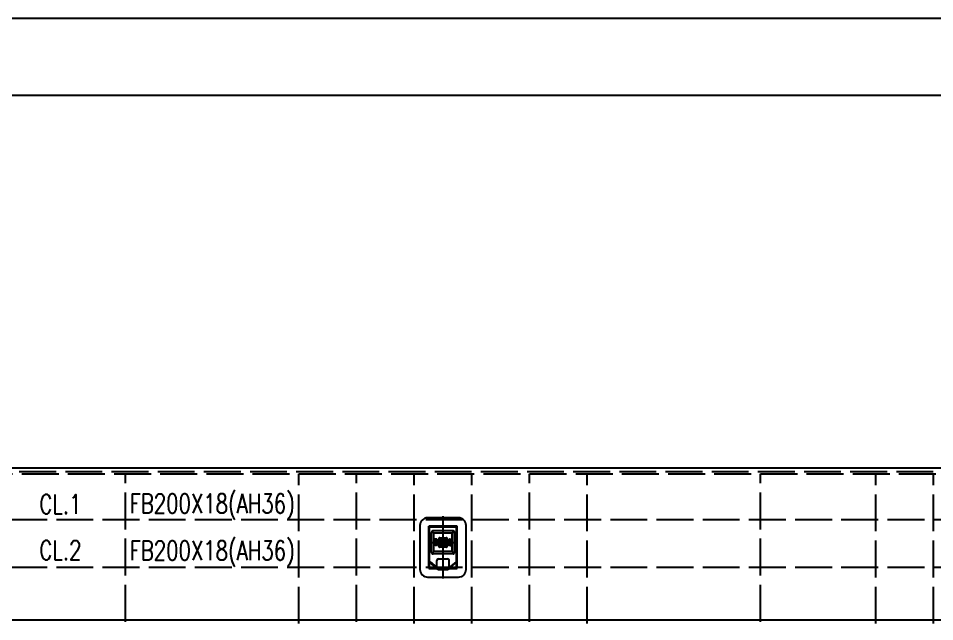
# Model space of a CAD drawing. Extents: x 415680 to 564480, y 322172 to 354547.
# Drawn here: x 478696 to 490604, y 344130 to 351972 of the extents above; entities that cross this region are included whole.
import ezdxf

# ---------------------------------------------------------------- set-up
doc = ezdxf.new("R2010")
doc.units = 0
doc.header["$LTSCALE"] = 40
doc.header["$MEASUREMENT"] = 0
for name, pattern in [('ACAD_ISO02W100', [15, 12, -3]), ('DASHDOT', [1, 0.5, -0.25, 0, -0.25]), ('HIDDEN', [0.375, 0.25, -0.125])]:
    doc.linetypes.add(name, pattern=pattern)
doc.layers.get('0').update_dxf_attribs({"linetype": 'CONTINUOUS'})
for name, color, linetype in [('BT_ENG', 7, 'CONTINUOUS'), ('C-CON', 4, 'CONTINUOUS'), ('C-DAS', 4, 'ACAD_ISO02W100'), ('Y-DAS', 2, 'ACAD_ISO02W100')]:
    doc.layers.add(name, color=color, linetype=linetype)
doc.styles.add('ROMANS', font='romans.shx', dxfattribs={"width": 0.75, "height": 250, "bigfont": 'hzdx.shx'})

# ---------------------------------------------------------------- blocks, each defined once
blk = doc.blocks.new('A$C4D491239')
h = blk.add_hatch()
h.set_pattern_fill('LINE', color=2, scale=2.133333333333331, angle=44.99999999999999, style=0)
h.set_pattern_definition([(44.99999999999999, (-26256.96184777247, 151475.7334902617), (-0.1885618083164126, 0.1885618083164127), [])])
edge = h.paths.add_edge_path()
edge.add_line((0.6666669253318105, 0.5666666720062496), (0.6666669253027067, -0.5666666720062496))
edge.add_arc((0.566666925388078, -0.5666666719519224), 0.0999999999146287, 269.99999996442614, 359.9999999688728, ccw=False)
edge.add_line((0.56666692532599, -0.6666666718665512), (-0.5666664085001684, -0.6666666718665512))
edge.add_arc((-0.5666664085603164, -0.5666666719499821), 0.0999999999165691, 180.0000000322389, 270.00000003446223, ccw=False)
edge.add_line((-0.6666664084768854, -0.5666666720062496), (-0.6666664084768854, 0.5666666720062496))
edge.add_arc((-0.5666664084312895, 0.5666666720537858), 0.1000000000455959, 90.0000000227895, 180.0000000272363, ccw=False)
edge.add_line((-0.5666664084710648, 0.6666666720993817), (0.56666692532599, 0.6666666720993817))
edge.add_arc((0.5666669252842743, 0.5666666720518455), 0.1000000000475362, -2.6124610030819895e-08, 89.99999997609882, ccw=False)
at = {"color": 3, "linetype": 'DASHDOT'}
for p, q in [((2.005544957e-07, -6.26665322878398), (0, 4.533293741056695)), ((-2.06666669299011, 0), (2.066666641767369, 0)), ((-1.266666408744639, 0.7058046630118044), (-1.266666408744639, -0.5931039450224489)), ((1.266666925570461, 0.7058046630118044), (1.266667054587741, -0.5931039450224489))]:
    blk.add_line(p, q, dxfattribs=at)
at = {"color": 5, "linetype": 'HIDDEN'}
for p, q in [((-2.466666173655539, -4.533319814130662), (-2.466666907042962, 2.800000486662611)), ((2.466666423861169, 2.800000486662611), (-2.466666907042962, 2.800000486662611)), ((-2.333332832582526, -4.533319814130662), (-2.333333556191063, 2.800000486662611)), ((2.333333125279749, 2.666667152196168), (-2.333333543036133, 2.666667152196168)), ((-1.999999742314684, -1.733333346899598), (-1.999999742314684, 1.733333347132428)), ((-1.599999742174985, 1.600000012665986), (-1.921894883940693, 1.921895156847313)), ((1.733333592332201, 2.000000015832483), (-1.733333075564586, 2.000000015832483)), ((1.6000002589426, 1.600000012665986), (-1.599999742174985, 1.600000012665986)), ((-1.599999742174985, -1.600000012433156), (-1.599999742174985, 1.600000012665986)), ((1.600000258971704, 1.600000012665986), (1.921895400737412, 1.921895156847313)), ((1.6000002589426, -1.600000012433156), (1.6000002589426, 1.600000012665986)), ((2.000000259082297, -1.733333346899598), (2.000000259082297, 1.733333347132428)), ((2.33333299626247, -4.533319814130662), (2.333333719871005, 2.800000486662611)), ((2.466666337306377, -4.533319814130662), (2.466667070722904, 2.800000486662611)), ((-1.599999742174985, 0.2333333352580666), (-1.599999742174985, 0.3933333365712315)), ((-0.9333333333197515, 0.3933333365712315), (-1.599999742174985, 0.3933333365712315)), ((-0.9333333333197515, 0.2333333352580666), (-1.599999742174985, 0.2333333352580666)), ((1.433333592314738, 0.1666666681412607), (-1.599999742174985, 0.1666666681412607)), ((-1.599999742174985, -0.1666666679084301), (-1.599999742174985, 0.1666666681412607)), ((-1.42666640880634, 0.5933333381544799), (-1.466666408814488, 0.5533333376515657)), ((-1.466666408814488, 0.5533333376515657), (-1.466666408814488, 0.3933333365712315)), ((-1.06666640867479, 0.5533333376515657), (-1.466666408814488, 0.5533333376515657)), ((-1.433333075459813, 0.3933333365712315), (-1.433333075459813, 0.2333333352580666)), ((-1.433333075459813, 0.1666666681412607), (-1.433333075459813, -0.1666666679084301)), ((-1.10666640868294, 0.5933333381544799), (-1.42666640880634, 0.5933333381544799)), ((-1.399999742105137, 0.3933333365712315), (-1.399999742105137, -0.4999999965075405)), ((-1.133333075355039, 0.3933333365712315), (-1.133333075355039, -0.4999999965075405)), ((-1.10666640868294, 0.5933333381544799), (-1.06666640867479, 0.5533333376515657)), ((-1.099999742000363, 0.3933333365712315), (-1.099999742000363, 0.2333333352580666)), ((-1.099999742000363, 0.1666666681412607), (-1.099999742029467, -0.1666666679084301)), ((-1.06666640867479, 0.5533333376515657), (-1.06666640867479, 0.3933333365712315)), ((-0.9333333333197515, 0.3933333365712315), (-0.9333333333197515, 0.2333333352580666)), ((0.9333338501746766, 0.3933333365712315), (1.60000025902991, 0.3933333365712315)), ((0.9333338501746766, 0.3933333365712315), (0.9333338501746766, 0.2333333352580666)), ((0.9333338501746766, 0.2333333352580666), (1.60000025902991, 0.2333333352580666)), ((1.10666692550876, 0.5933333381544799), (1.066666925500612, 0.5533333376515657)), ((1.066666925500612, 0.5533333376515657), (1.066666925500612, 0.3933333365712315)), ((1.066666925529716, 0.5533333376515657), (1.46666692564031, 0.5533333376515657)), ((1.100000258855287, 0.3933333365712315), (1.100000258855287, 0.2333333352580666)), ((1.100000258855287, 0.1666666681412607), (1.100000258855287, -0.1666666679084301)), ((1.10666692550876, 0.5933333381544799), (1.426666925632161, 0.5933333381544799)), ((1.133333592209964, 0.3933333365712315), (1.133333721227245, -0.4999999965075405)), ((1.400000258960061, 0.3933333365712315), (1.400000387977342, -0.4999999965075405)), ((1.426666925632161, 0.5933333381544799), (1.46666692564031, 0.5533333376515657)), ((1.433333592314738, 0.3933333365712315), (1.433333592314738, 0.2333333352580666)), ((1.433333592314738, 0.1666666681412607), (1.433333592285634, -0.1666666679084301)), ((1.46666692564031, 0.5533333376515657), (1.46666692564031, 0.3933333365712315)), ((1.60000025902991, 0.2333333352580666), (1.60000025902991, 0.3933333365712315)), ((1.60000025902991, -0.1666666679084301), (1.60000025902991, 0.1666666681412607)), ((1.433333592314738, -0.1666666679084301), (-1.599999742174985, -0.1666666679084301)), ((-1.599999742174985, -0.3933333363384008), (-1.599999742174985, -0.233333335025236)), ((-0.9333333333197515, -0.233333335025236), (-1.599999742174985, -0.233333335025236)), ((-0.9333333333197515, -0.3933333363384008), (-1.599999742174985, -0.3933333363384008)), ((-1.433333075459813, -0.233333335025236), (-1.433333075459813, -0.3933333363384008)), ((-1.359999742096988, -0.5399999967776239), (-1.399999742105137, -0.4999999965075405)), ((-1.133333075355039, -0.4999999965075405), (-1.399999742105137, -0.4999999965075405)), ((-1.173333075363187, -0.5399999967776239), (-1.359999742096988, -0.5399999967776239)), ((-1.173333075363187, -0.5399999967776239), (-1.133333075355039, -0.4999999965075405)), ((-1.099999742000363, -0.233333335025236), (-1.099999742000363, -0.3933333363384008)), ((-0.9333333333197515, -0.233333335025236), (-0.9333333333197515, -0.3933333363384008)), ((0.9333338501746766, -0.233333335025236), (1.60000025902991, -0.233333335025236)), ((0.9333338501746766, -0.233333335025236), (0.9333338501746766, -0.3933333363384008)), ((0.9333338501746766, -0.3933333363384008), (1.60000025902991, -0.3933333363384008)), ((1.100000258855287, -0.233333335025236), (1.100000258855287, -0.3933333363384008)), ((1.133333721227245, -0.4999999965075405), (1.400000387977342, -0.4999999965075405)), ((1.173333721235394, -0.5399999967776239), (1.133333721227245, -0.4999999965075405)), ((1.173333721235394, -0.5399999967776239), (1.360000387969192, -0.5399999967776239)), ((1.360000387969192, -0.5399999967776239), (1.400000387977342, -0.4999999965075405)), ((1.433333592314738, -0.233333335025236), (1.433333592314738, -0.3933333363384008)), ((1.60000025902991, -0.3933333363384008), (1.60000025902991, -0.233333335025236)), ((-1.599999742174985, -1.600000012433156), (-1.921894883940693, -1.921895156847313)), ((1.733333592332201, -2.000000015832483), (-1.733333075564586, -2.000000015832483)), ((1.600000259000808, -1.600000012665986), (-1.59999974220409, -1.600000012665986)), ((1.600000258971704, -1.600000012433156), (1.921895400737412, -1.921895156847313)), ((-2.466666173655539, -4.533319814130662), (2.466666337306377, -4.533319812966509)), ((-2.333332845737459, -4.399986491305752), (-0.9763828967988954, -4.399986491305752)), ((2.3333330094174, -4.399986491305752), (0.9763839466904755, -4.399986491305752))]:
    blk.add_line(p, q, dxfattribs=at)
at = {"color": 7}
for p, q in [((-1.066666075639659, -4.399986569304018), (-1.066666496597463, -3.133320180932058)), ((-0.799999922659481, -2.866653425619006), (0.8000000781321432, -2.866652869386598)), ((1.066667258477535, -4.399986392119898), (1.066666837519732, -3.133319447282701)), ((0.9763839467486832, -4.399986491305752), (-0.9763828968571031, -4.399986491305752)), ((-0.7999994754500221, -4.466653158655389), (0.8000005253416022, -4.466653158655389)), ((-0.7999994089768734, -4.666653147432953), (0.8000005917856468, -4.666653147432953))]:
    blk.add_line(p, q, dxfattribs=at)
for points in [[(2.6666664929362, 4.266627074219285), (-2.6666664929362, 4.266627074219285, 0.4142135623717313), (-3.999999826250131, 2.933293740963562), (-3.999999826250131, -4.666653228923677, 0.4142135623730951), (-2.666666492907096, -5.9999865621794), (2.6666664929362, -5.9999865621794, 0.4142135623730951), (3.999999826279236, -4.666653228923677), (3.999999826279236, 2.933293740963562, 0.4142135623730951)], [(0.7000002586573828, 0.5666666720062496), (0.7000002586573828, -0.5666666720062496, -0.4142135623720295), (0.56666692532599, -0.7000000053085387), (-0.5666664085001685, -0.7000000053085387, -0.4142135623741607), (-0.6999997418315616, -0.5666666720062496), (-0.6999997418024578, 0.5666666720062496, -0.4142135623720618), (-0.5666664084710648, 0.7000000053085387), (0.56666692532599, 0.7000000053085387, -0.4142135623741284)], [(0.6666669253318105, 0.5666666720062496), (0.6666669253027067, -0.5666666720062496, -0.4142135623958266), (0.56666692532599, -0.6666666718665512), (-0.5666664085001685, -0.6666666718665512, -0.4142135623844608), (-0.6666664084768854, -0.5666666720062496), (-0.6666664084768854, 0.5666666720062496, -0.4142135623958266), (-0.5666664084710648, 0.6666666720993817), (0.56666692532599, 0.6666666720993817, -0.4142135623844608)]]:
    blk.add_lwpolyline(points, format="xyb", close=True, dxfattribs=at)
at = {"color": 5, "linetype": 'HIDDEN'}
blk.add_lwpolyline([(0.8000002586632033, 0.5666666720062496), (0.8000002586632033, -0.5666666720062496, -0.4142135623877083), (0.56666692532599, -0.8000000051688401), (-0.5666664085001685, -0.8000000051688401, -0.4142135623828372), (-0.7999997418373824, -0.5666666720062496), (-0.7999997418082785, 0.5666666720062496, -0.4142135623877083), (-0.5666664084710648, 0.8000000054016709), (0.56666692532599, 0.8000000054016709, -0.4142135623828372)], format="xyb", close=True, dxfattribs=at)
for points in [[(-2.333332845737459, -3.439986491575837), (-2.2474480792589, -3.337998331990091), (-1.107448087859665, -4.29799833195284), (-1.193332854367325, -4.399986491538584), (-2.333332845737459, -3.439986491343006)], [(2.33333300121012, -3.439986491575837), (2.247448234731563, -3.337998331990091), (1.107448243332327, -4.29799833195284), (1.193333009810884, -4.399986491538584), (2.33333300121012, -3.439986491343006)]]:
    blk.add_lwpolyline(points, dxfattribs=at)
at = {"color": 7}
for centre, start, end in [((-0.7999998299346771, -3.133320092223584), 90.0000199219409, 180.0000190364843), ((0.8000001708569469, -3.133319535991176), 1.90364842688e-05, 90.00001992027342), ((-0.7999994754500221, -4.19998649205081), 180.0000190364843, 270), ((-0.7999994089768734, -4.399986480828373), 180.0000190364843, 270), ((0.8000005253416022, -4.19998649205081), 269.9999999983325, 1.90364842688e-05), ((0.8000005917856468, -4.399986480828373), 270, 1.90364842688e-05)]:
    blk.add_arc(centre, 0.2666666666666666, start, end, dxfattribs=at)
at = {"color": 5, "linetype": 'HIDDEN'}
for centre, major_axis, ratio, start_param, end_param in [((-1.733333075069821, 1.733333346433936), (0.1885618090973788, 0.1885618090973787), 0.9999999999820907, 0.7853981634064028, 2.35619449018339), ((1.733333593088899, 1.733333346433936), (0.188561809095942, 0.188561809095942), 0.9999999999973297, 5.497787143780802, 7.068583470578368), ((-1.733333075069821, -1.733333345968276), (-0.1885618090973787, 0.1885618090973787), 0.9999999999820907, 0.7853981634064024, 2.35619449018339), ((1.733333593088899, -1.733333345968276), (-0.188561809095942, 0.188561809095942), 0.9999999999973297, 2.356194490191009, 3.926990816988575)]:
    blk.add_ellipse(centre, major_axis=major_axis, ratio=ratio, start_param=start_param, end_param=end_param, dxfattribs=at)
blk = doc.blocks.new('A$C07376D0F')
at = {"color": 90, "linetype": 'Continuous', "xscale": 0.75, "yscale": 0.75, "zscale": 0.75}
blk.add_blockref('A$C4D491239', (-142.5, -3.199970305664463), dxfattribs=at)

msp = doc.modelspace()

# ---------------------------------------------------------------- linework, layer by layer
at = {"color": 2}
msp.add_line((418280.0053250677, 350971.5503269852), (563380.0053250678, 350971.5503269883), dxfattribs=at)
msp.add_lwpolyline([(440339.9961420272, 344155.3830582133), (512339.9961420272, 344155.3830582134)])
at = {"layer": 'BT_ENG'}
msp.add_line((415780.0053250677, 351971.5503269881), (564380.0053250679, 351971.5503269881), dxfattribs=at)
at = {"layer": 'C-CON'}
msp.add_line((470319.9961420272, 346130.293778574, 50.00000000000852), (512359.9961420271, 346130.293778574, 50.00000000000852), dxfattribs=at)
at = {"layer": 'C-DAS'}
for p, q in [((470306.8574185402, 346080.2937785738, 50.00000000000852), (512339.996142027, 346080.2937785738, 50.00000000000852)), ((440339.9961420272, 346050.2937785739, 50.00000000000852), (512339.996142027, 346050.2937785739, 50.00000000000852))]:
    msp.add_line(p, q, dxfattribs=at)
for points in [[(436589.9961420268, 345460.2937785737), (516669.9211297562, 345460.2937785737)], [(436589.9961420268, 344840.2937785739), (517400.3971845618, 344840.2937785739)]]:
    msp.add_lwpolyline(points, dxfattribs=at)
at = {"layer": 'Y-DAS'}
for p, q in [((480089.996142027, 344130.3830582133), (480089.996142027, 346050.2937785739)), ((482339.9961420268, 341105.2937785736), (482339.9961420268, 346050.2937785739)), ((483089.9961420271, 344130.3830582134), (483089.9961420271, 346050.2937785739)), ((483839.9961420271, 341105.2937785736), (483839.9961420271, 346050.2937785739)), ((484589.996142027, 341105.2937785735), (484589.996142027, 346050.2937785739)), ((485339.9961420271, 344130.3830582133), (485339.9961420271, 346050.2937785739)), ((486089.996142027, 341105.2937785739), (486089.996142027, 346050.2937785739)), ((488339.9961420272, 344130.3830582134), (488339.9961420272, 346050.2937785739)), ((489839.996142027, 341105.2937785736), (489839.996142027, 346050.2937785739)), ((490589.9961420267, 341105.2937785736), (490589.9961420268, 346050.2937785739))]:
    msp.add_line(p, q, dxfattribs=at)

# ---------------------------------------------------------------- block references
at = {"color": 7, "linetype": 'Continuous', "xscale": 100.0000000007276, "yscale": 99.99999999417923, "zscale": 99.99999999999991}
msp.add_blockref('A$C07376D0F', (498464.9961310367, 345480.2937785795), dxfattribs=at)

# ---------------------------------------------------------------- texts
at = {"style": 'ROMANS', "width": 0.75}
for s, p in [('FB200X18(AH36)', (480142.5405846443, 345540.076476942)), ('CL.1', (478970.0655748704, 345533.3915491213)), ('CL.2', (478970.0655748704, 344933.3915491213)), ('FB200X18(AH36)', (480142.5405846443, 344930.076476942))]:
    msp.add_text(s, height=250, dxfattribs=at).set_placement(p)

doc.saveas('drawing.dxf')
